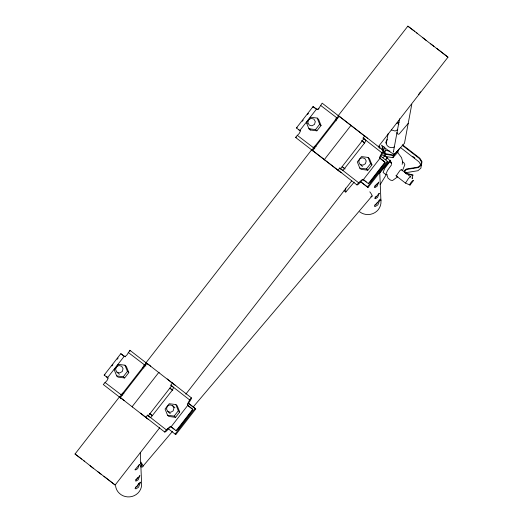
<?xml version="1.0" encoding="UTF-8"?>
<svg xmlns="http://www.w3.org/2000/svg" width="523" height="523" viewBox="0 0 523 523"><rect width="100%" height="100%" fill="white"/><g stroke="black" fill="none" stroke-linecap="round" stroke-linejoin="round"><path stroke-width="0.78" d="M421.394 164.863L420.891 168.138L417.877 170.733L406.09 172.642M381.64 145.139L384.863 153.566L393.943 155.141L399.801 148.29M386.307 143.322L388.079 133.796M384.863 153.566L385.458 150.389L383.954 146.747M398.395 149.905L398.003 152.03L392.91 157.698L384.895 156.312L385.288 154.193L382.372 147.126L381.98 149.251L382.561 150.663M399.559 118.773L393.368 152.101L393.571 151.363M392.91 157.698L393.303 155.579L404.482 143.269L411.791 104.273M393.943 155.141L394.283 153.344M402.174 164.366L402.664 161.731L401.553 157.678L397.075 151.67M402.507 144.825L419.891 158.273L421.989 161.679L421.486 164.954L418.472 167.55L406.685 169.459L405.077 170.661L405.044 171.989L406.58 173.355L412.876 174.97L412.157 178.631L412.287 178.153M145.878 362.648L147.558 363.956L129.894 350.286L126.958 354.921L125.226 356.464L124.239 356.248L120.82 353.698L104.182 375.096L107.993 377.992L106.28 376.717L107.045 376.344M147.499 415.151L150.363 417.511L151.127 417.138L172.387 390.06L173.656 387.563L170.799 385.203L172.459 383.065L191.307 397.787L189.64 399.925L187.306 404.475L188.149 405.724L192.752 409.332L192.542 410.209L178.166 428.938L176.107 430.723L171.119 426.768L170.138 426.546L166.347 429.88L164.68 432.018L145.832 417.289L147.499 415.151L166.347 429.88M312.859 107.444L313.068 106.568L316.879 109.47L313.068 106.568L296.423 127.965L300.241 130.861L298.528 129.586M363.361 135.039L322.142 103.155L319.207 107.79L317.468 109.333L316.487 109.117L299.849 130.508L300.3 131.404L299.234 133.463L295.515 137.386L338.839 170.897M339.747 168.02L342.604 170.38L343.369 170.008L364.636 142.929L365.904 140.432L363.04 138.072L364.708 135.934L383.555 150.657L381.888 152.794L379.554 157.345L380.398 158.593L385 162.202L384.791 163.078L370.415 181.808L368.355 183.593L363.361 179.637L362.38 179.415L358.588 182.749L356.928 184.887L338.08 170.158L339.747 168.02L358.588 182.749M412.876 174.97L412.745 175.453L406.312 173.799L404.495 172.185L404.541 170.413L406.436 168.994L418.204 167.085L420.976 164.699L421.427 161.764L419.472 158.587L402.18 145.211M397.101 132.332L396.905 133.058L397.473 133.901L398.474 134.274L399.206 133.96L408.234 123.402M390.191 161.228L384.778 168.275L383.065 172.433L385.797 174.545L387.517 170.393L391.4 165.013M137.523 477.558L136.934 478.787L135.62 479.624M138.693 483.252L137.248 486.272L135.431 487.429M376.403 184.063L375.815 185.292L374.501 186.129M377.175 202.715L376.599 203.924L374.782 205.081M387.262 139.419L386.124 141.759A5.42 4.975 10.5 0 0 393.414 147.394L394.617 146.617M410.052 185.057L409.64 184.835L410.365 183.351L411.804 181.468L413.105 180.298L413.516 180.52L410.052 185.057L405.495 183.102L408.528 178.382L410.359 176.735L410.928 177.049L408.358 175.061M380.162 184.658L386.432 174.375M402.39 170.812L404.854 164.693L403.991 162.895L402.73 161.921M418.622 94.46L420.505 91.806M111.942 365.969L112.89 364.747M117.172 359.249L118.126 358.026M302.287 121.284L303.235 120.061M307.517 114.563L308.465 113.341M120.82 353.698L124.239 356.248L107.601 377.639L108.052 378.534L106.986 380.594L103.266 384.516L120.931 398.18L119.251 396.879A5.42 1.053 -52.3 0 0 120.087 396.663M306.432 122.565L310.584 117.224L317.206 118.074L318.585 119.309L321.057 125.494L316.899 130.835L310.276 129.992L308.897 128.756L306.432 122.565L307.347 123.389M116.655 375.887L123.278 376.73L127.429 371.389L124.964 365.204L118.335 364.354L114.184 369.696L116.655 375.887L118.028 377.122L124.651 377.966L128.808 372.624L126.337 366.44L124.964 365.204M308.897 128.756L315.526 129.599L319.677 124.258L317.206 118.074M80.418 458.109L75.024 454.01L119.636 396.656M145.701 363.152L312.12 149.225M338.185 115.714L407.862 26.15L414.641 31.308M119.754 397.12L121.421 394.983L104.927 382.378M145.897 366.093L144.714 365.034L146.381 362.89M312.002 149.99L313.663 147.852L297.175 135.248M338.629 115.76L336.962 117.904L320.475 105.3M124.147 400.487L120.329 397.585L146.956 363.361L173.218 383.797L167.203 378.92M148.016 416.19L171.792 385.634M340.264 169.06L364.041 138.503M98.703 472.361L115.138 485.03L159.75 427.683M185.815 394.172L351.731 180.893M378.299 146.741L447.976 57.17L436.731 48.371M167.55 415.249L174.179 416.099L178.33 410.758L175.859 404.567L169.236 403.723L165.078 409.064L167.55 415.249L168.929 416.485L175.551 417.334L179.703 411.993L177.238 405.809L175.859 404.567M359.798 168.118L366.42 168.968L370.578 163.627L368.107 157.436L361.485 156.593L357.327 161.934L359.798 168.118L361.171 169.354L367.8 170.204L371.951 164.863L369.48 158.678L368.107 157.436M176.107 430.723L192.752 409.332L187.757 405.371L171.119 426.768L174.009 429.095M368.355 183.593L385 162.202L380.005 158.24L363.361 179.637L366.25 181.965M195.112 408.378L175.146 434.051L175.774 434.613L195.746 408.947L188.424 403.2M368.022 187.482L367.388 186.92L387.36 161.247L387.988 161.816L368.022 187.482L360.517 181.684M344.088 190.771L345.768 192.078L354.182 182.148M379.195 173.649L389.086 161.986A10.846 2.112 -52.3 0 1 390.707 160.162M143.008 466.17L172.57 431.298M193.157 407.012L372.101 195.922M397.774 176.741L392.538 180.52L390.57 180.141L388.046 178.186L386.837 174.564M382.999 157.586L385.19 155.442M385.732 159.698L387.38 158.09M317.86 109.686L319.017 108.66M378.417 147.081L379.724 146.165L379.829 148.552M374.971 197.276L376.285 196.439M296.423 127.965L297.188 127.586M104.182 375.096L104.946 374.716M396.454 123.5L399.212 122.192M397.813 129.717L395.055 131.025L391.282 129.894M385.797 174.545L387.053 174.479M385.458 150.389L389.995 151.173M385.288 154.193L393.303 155.579M363.76 179.99L362.772 179.768L361.04 181.311A5.42 1.053 -52.3 0 1 356.928 184.887M125.618 356.817L124.239 356.248M171.511 427.121L170.531 426.899L168.792 428.442A5.42 1.053 -52.3 0 1 164.68 432.018M360.144 164.444L362.91 165.176L365.42 163.725L366.205 160.94L364.806 158.456L362.04 157.724L359.53 159.175L358.745 161.96L360.144 164.444L362.504 166.562M117.002 372.213L119.767 372.945L122.277 371.493L123.062 368.708L121.663 366.218L118.898 365.485L116.387 366.937L115.603 369.722L117.002 372.213L119.355 374.331M174.917 407.705L172.557 405.587L169.792 404.854L167.282 406.306L166.497 409.091L167.896 411.575L170.256 413.693M167.896 411.575L170.661 412.307L173.172 410.856L173.956 408.071L172.557 405.587M381.738 154.893L384.235 155.677M393.512 153.867L390.707 152.363L382.123 145.727M120.329 397.585L146.59 418.027M413.255 30.249L407.862 26.15M447.976 57.17L431.54 44.501M75.024 454.01L81.804 459.168M433.913 46.357L430.775 43.912M101.076 474.217L97.938 471.772M336.106 120.852L335.191 120.153L336.459 117.662L337.583 118.525M316.134 146.525L315.219 145.825L313.159 147.61L314.284 148.48M150.774 366.257L146.956 363.361M143.858 367.983L142.942 367.283L144.211 364.793L145.335 365.655M123.886 393.656L122.97 392.956L120.911 394.741L122.036 395.61M128.227 352.43L144.714 365.034M103.894 476.231L115.138 485.03M431.168 44.265L422.917 37.859M412.863 156.475L414.791 157.966M400.304 147.401L418.884 161.77L420.832 164.941M338.126 115.518L339.806 116.825M363.89 135.45L365.466 136.666M367.571 138.294L339.211 116.23L312.577 150.454L340.944 172.525A5.42 1.053 -52.3 0 0 341.781 172.302M401.939 170.099L407.077 174.074M380.489 156.011L387.988 161.816M395.865 175.656L405.495 183.102M360.7 181.743L367.388 186.92M311.499 149.748L313.179 151.049M175.323 385.425L172.459 383.065M188.241 403.141L195.746 408.947M167.844 428.402L175.774 434.613M148.695 419.655L140.576 413.15M98.331 472.125L90.08 465.712M424.46 39.068L426.121 40.363M364.472 142.851L361.602 140.589M342.846 167.229L345.056 168.949L342.166 166.615M170.57 388.687L172.78 390.413L169.89 388.079M152.258 415.654L149.382 413.392M91.623 466.928L93.284 468.222M414.262 30.968L417.439 33.452M363.04 138.072L381.888 152.794M170.799 385.203L189.64 399.925M81.425 458.828L84.602 461.312M364.636 142.929L362.138 140.948M152.415 415.726L149.918 413.745M416.23 32.55L424.127 38.754M83.392 460.41L91.29 466.614M386.105 157.057L388.929 159.548L391.616 163.084L390.825 161.921L391.479 164.314M351.43 125.638L351.038 125.285L324.41 159.508L324.803 159.861M370.578 163.627L371.951 164.863M319.677 124.258L321.057 125.494M366.42 168.968L367.8 170.204M315.526 129.599L316.899 130.835M313.663 147.852L314.846 148.911M159.188 372.768L158.789 372.415L132.162 406.639L132.561 406.992M178.33 410.758L179.703 411.993M127.429 371.389L128.808 372.624M174.179 416.099L175.551 417.334M123.278 376.73L124.651 377.966M397.735 122.709L398.866 124.651M380.398 158.593L379.946 157.698L381.012 155.645A5.42 1.053 -52.3 0 0 383.555 150.657M188.149 405.724L187.698 404.828L188.764 402.775A5.42 1.053 -52.3 0 0 191.307 397.787M383.143 152.075L384.895 156.312M309.727 128.619L310.276 129.992M401.671 170.145L401.461 169.4L399.886 170.616L396.584 175.349L396.794 176.094M379.711 171.531L380.934 200.727M345.598 188.09L345.768 192.078M140.295 452.251L141.583 483.075A13.095 12.513 -2.4 0 1 129.907 496.85A13.095 12.513 -2.4 0 1 115.544 485.736M369.794 191.83A13.095 2.89 40.3 0 1 370.82 196.798M140.484 462.587A11.467 2.53 40.3 0 1 140.628 465.954M140.707 462.077A13.095 2.89 40.3 0 1 140.517 466.725M380.646 199.126A13.095 12.513 -2.4 0 1 374.873 212.632A13.095 12.513 -2.4 0 1 359.654 211.802M385.719 159.384A10.846 2.112 -52.3 0 1 387.347 157.56M385.928 142.818A5.42 4.975 10.5 0 1 386.327 141.583M121.598 395.355A5.42 1.053 -52.3 0 0 123.363 393.309L122.97 392.956L142.942 367.283L143.335 367.636A5.42 1.053 -52.3 0 0 144.891 365.4M129.894 350.286A5.42 1.053 -52.3 0 1 129.841 351.214M313.839 148.225A5.42 1.053 -52.3 0 0 315.611 146.179L315.219 145.825L335.191 120.153L335.583 120.506A5.42 1.053 -52.3 0 0 337.139 118.27M296.351 137.17A5.42 1.053 -52.3 0 1 295.515 137.386M308.629 119.806L307.844 122.591L309.25 125.082L312.009 125.814L314.519 124.363L315.304 121.578L313.905 119.087L311.139 118.355L308.629 119.806M139.366 464.535L137.732 468.615L135.764 469.863L134.921 469.778L139.366 464.535M139.831 475.682L138.196 479.761L136.228 481.016L135.385 480.925L139.831 475.682M140.524 482.226L138.51 487.246L136.091 488.789L135.052 488.678L136.013 486.985L138.405 484.697L139.883 482.422L140.524 482.226M378.711 182.187L377.076 186.266L375.109 187.522L374.265 187.43L378.711 182.187M379.182 193.34L377.547 197.413L375.573 198.668L374.736 198.583L379.182 193.34M379.868 199.884L377.861 204.898L375.436 206.441L374.403 206.337L375.357 204.643L377.75 202.355L379.227 200.08L379.868 199.884"/></g></svg>
